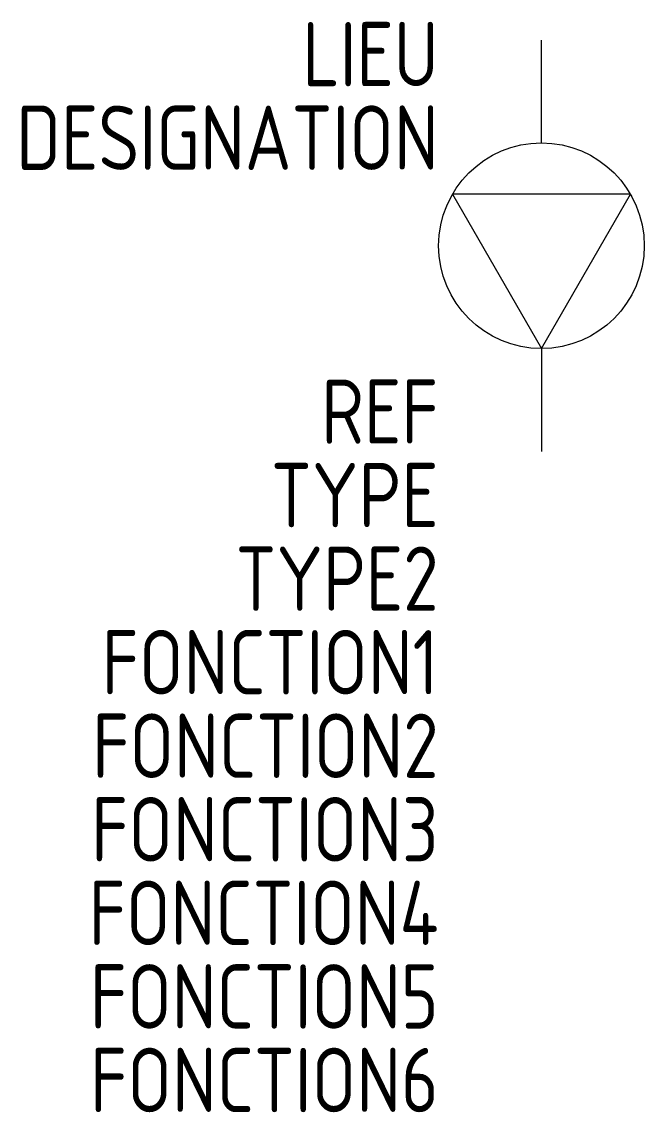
# Model space of a CAD drawing. Header units: millimetres. Extents: x -20.2 to 4, y -41.7 to 0.7.
import ezdxf
from ezdxf.enums import TextEntityAlignment as Align

# ---------------------------------------------------------------- set-up
doc = ezdxf.new("R2010")
doc.units = ezdxf.units.MM
for name, color, linetype in [('ELEC_FIL', 3, 'Continuous'), ('SYMB_TXT_NOM', 3, 'Continuous'), ('SYMBOLE', 3, 'Continuous')]:
    doc.layers.add(name, color=color, linetype=linetype)
doc.styles.add('NET2_5', font='isocp.shx', dxfattribs={"width": 0.9, "height": 2.5})

msp = doc.modelspace()

# ---------------------------------------------------------------- linework, layer by layer
at = {"layer": 'ELEC_FIL'}
for p, q in [((0, -4), (0, 0)), ((0, -12), (0, -16))]:
    msp.add_line(p, q, dxfattribs=at)
msp.add_lwpolyline([(0, -12), (3.464, -6), (-3.464, -6)], close=True, dxfattribs=at)
at = {"layer": 'SYMBOLE'}
msp.add_circle((0, -8), 4, dxfattribs=at)

# ---------------------------------------------------------------- texts
at = {"layer": 'SYMB_TXT_NOM', "style": 'NET2_5', "width": 0.9, "flags": 8}
for tag, p in [('LIEU', (-4, -1.8)), ('DESIGNATION', (-4, -5.05)), ('REF', (-4, -15.7)), ('TYPE', (-4, -18.95)), ('TYPE2', (-4, -22.2)), ('FONCTION1', (-4, -25.45)), ('FONCTION2', (-4, -28.7)), ('FONCTION3', (-4, -31.95)), ('FONCTION4', (-4, -35.2)), ('FONCTION5', (-4, -38.45)), ('FONCTION6', (-4, -41.7))]:
    msp.add_attdef(tag, text='', height=2.5, dxfattribs=at).set_placement(p, align=Align.RIGHT)

doc.saveas('drawing.dxf')
